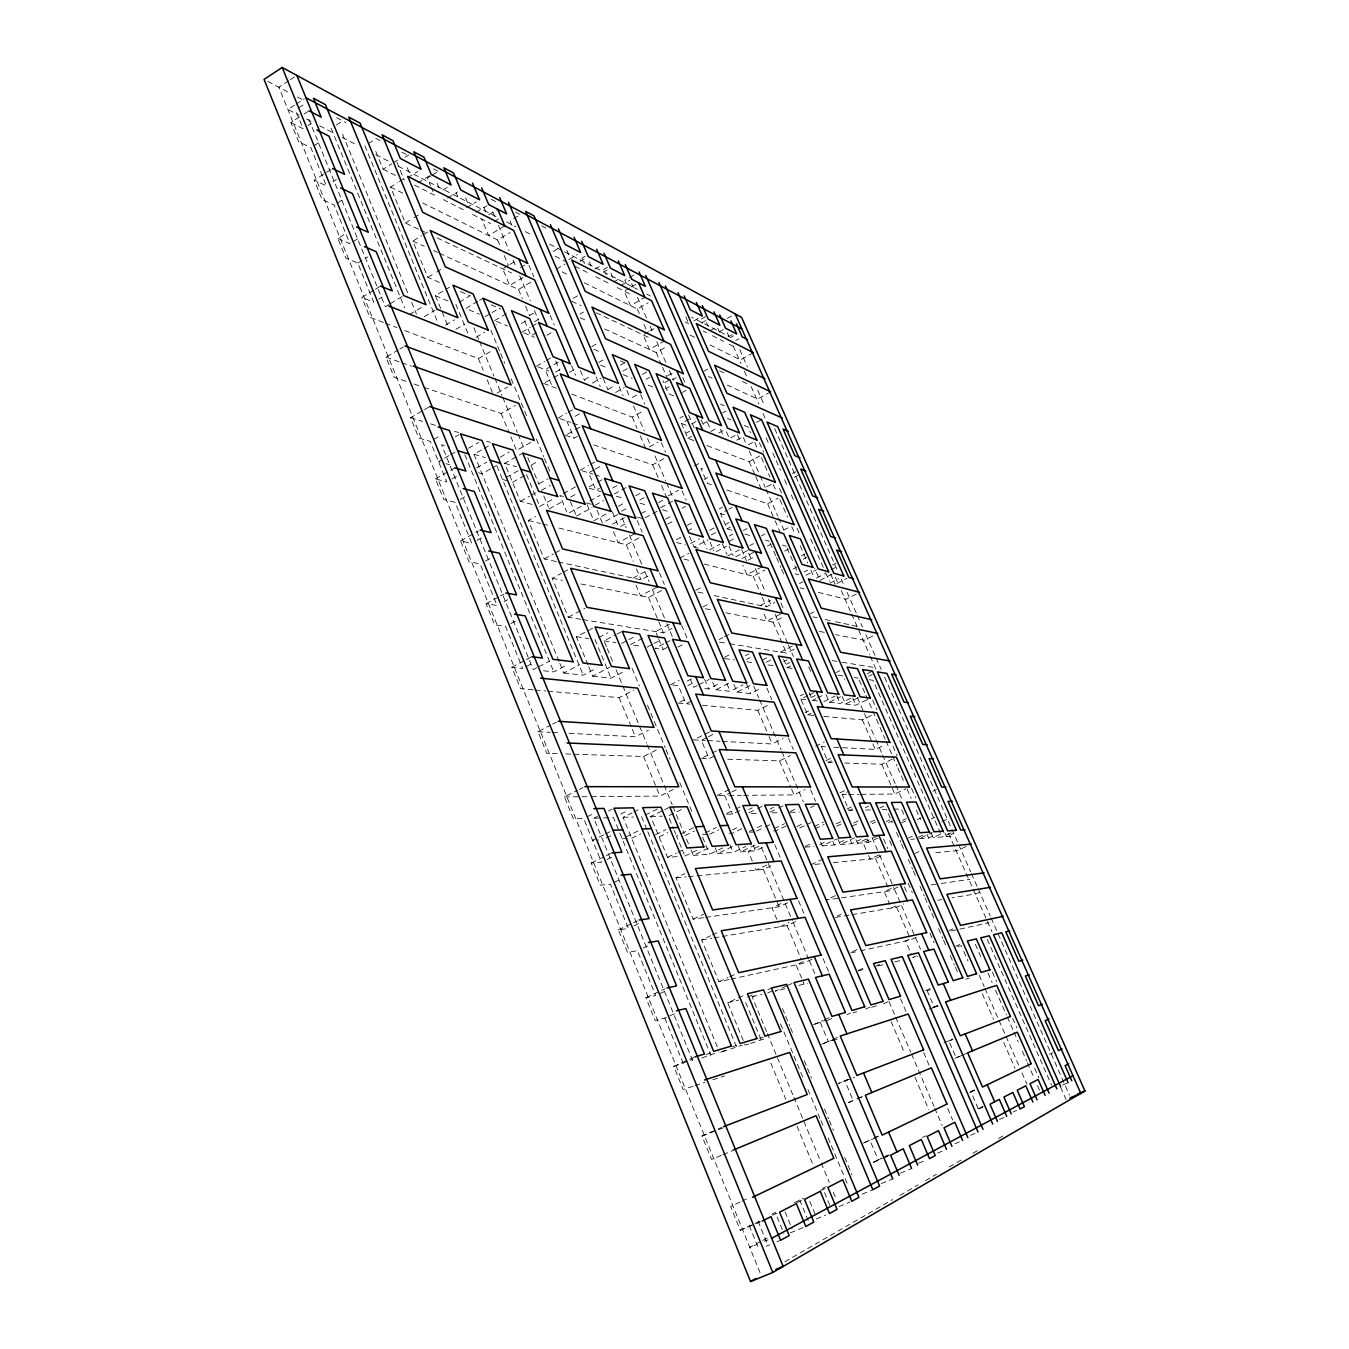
<?xml version="1.0" encoding="UTF-8"?>
<svg xmlns="http://www.w3.org/2000/svg" width="1349" height="1349" viewBox="0 0 1349 1349"><rect width="100%" height="100%" fill="white"/><g stroke="black" fill="none" stroke-linecap="round" stroke-linejoin="round"><path stroke-width="0.75" stroke-dasharray="5 3.75" d="M288.669 80.771L278.838 87.196L761.156 1275.429M290.305 79.709L296.847 75.409M294.453 105.222L287.893 109.488L299.107 115.255M296.106 104.143L304.318 98.814M298.753 107.768L305.279 103.536M330.927 169.586L314.25 180.159L326.391 185.858L310.877 147.732L298.635 141.679L290.878 122.557L302.429 115.087M304.081 114.007L309.039 110.82M308.078 125.609L311.366 123.484M336.424 124.951L343.455 120.432M314.165 145.625L320.742 141.409M368.361 143.601L375.241 139.234M333.001 181.677L336.323 179.586M375.781 151.408L383.133 169.215L391.716 163.819M393.419 162.74L398.579 159.519M405.375 157.057L408.747 154.95M337.503 202.957L344.147 198.792M418.46 229.178L405.375 223.007L390.519 187.073L397.399 182.773M399.119 181.71L406.015 177.41M407.583 177.764L417.752 171.424M417.836 182.975L429.606 175.657M430.651 176.028L427.346 178.085L430.533 185.69M432.321 174.999L438.931 170.885M373.757 290.22L361.836 297.471L373.673 302.125L357.772 263.072L345.85 258.047L337.891 238.453L346.322 233.225M353.236 241.572L359.913 237.441M442.792 190.057L447.767 186.988M405.375 223.007L412.288 218.74M414.025 217.678L419.219 214.474M447.548 198.101L457.429 191.996M357.772 263.072L367.855 256.883M466.535 207.763L476.298 201.794M439.369 282.413L427.852 277.422L412.828 241.083L421.529 235.755M423.266 234.692L428.476 231.505M476.163 212.265L486.938 205.689M488.844 214.727L497.764 209.297M375.46 289.192L380.57 286.089M494.257 221.472L499.568 218.234M378.732 299.056L382.121 297.016M513.531 218.757L520.461 214.575M504.762 225.839L488.675 235.586L481.711 219.078M427.852 277.422L434.85 273.189M436.604 272.127L443.602 267.911M388.63 304.689L385.274 306.712L307.589 116.149M390.316 303.66L402.053 296.578M422.608 202.94L497.629 240.004L510.057 232.5M447.396 324.704L435.407 295.684L449.436 287.27M409.506 314.604L422.726 306.678M508.05 265.534L502.654 268.771L509.686 285.448L525.925 275.803M509.855 264.471L515.251 261.234M424.244 316.695L435.086 310.219M459.301 302.21L469.688 296.021M520.461 267.608L525.823 264.421M553.225 251.504L558.301 248.469M477.816 301.299L465.793 308.466L479.384 314.165M479.536 300.287L482.976 298.247M406.1 381.312L394.212 377.282L386.067 357.215L398.107 350.049M399.827 349.02L403.267 346.98M445.541 325.176L454.428 319.898M568.941 259.514L577.305 254.539M439.42 253.258L518.522 289.495L531.068 282.059M556.479 269.092L564.978 264.05M455.895 329.308L464.731 324.08M585.213 256.091L581.925 258.03L584.353 263.645M485.202 316.61L490.277 313.609M491.98 312.614L498.759 308.601M579.952 261.453L586.613 257.524M506.431 313.642L494.645 320.59L496.263 324.451M476.062 337.351L484.78 332.225M594.943 269.142L599.867 266.242M607.455 267.237L603.846 269.362L606.224 274.859M529.263 315.784L536.531 311.518M603.914 271.942L607.185 270.019M521.389 323.473L526.363 320.539M573.258 298.365L578.384 295.364M534.373 321.72L539.769 318.549M522.08 332.124L530.326 327.301M531.978 326.323L536.919 323.44M404.751 330.572L478.389 358.598L492.351 350.42M613.812 281.907L621.063 277.675M633.726 275.027L624.823 280.221L627.167 285.617M536.379 332.647L530.933 335.834L523.817 318.988M620.844 285.499L629.865 280.238M579.969 314.081L583.392 312.091M546.851 335.277L552.281 332.124M629.578 287.995L624.199 291.131L630.489 305.65L644.873 297.32M631.383 286.949L638.549 282.767M533.125 689.811L520.529 688.664L511.861 667.283L522.653 668.48L505.555 626.408L494.628 624.806L486.062 603.711L497.056 605.516L480.16 563.966L469.047 561.757L460.599 540.915L471.762 543.327L455.068 502.3L443.787 499.501L435.44 478.929L446.789 481.913L430.297 441.393L418.848 438.02L410.602 417.684L422.777 410.602M424.513 409.59L429.724 406.555M536.447 366.27L544.743 361.481M546.396 360.52L551.37 357.637M584.235 282.801L637.318 309.022L648.043 302.834M497.073 393.115L507.612 387.028M558.385 362.122L545.198 369.727L552.382 386.758M784.899 1261.737L892.616 1199.598M899.918 1195.383L918.18 1184.844M925.481 1180.628L936.425 1174.304M949.207 1166.936L961.989 1159.567M972.949 1153.243L980.251 1149.028M998.513 1138.505L1005.814 1134.29M591.756 346.659L598.636 342.697M433.771 439.403L440.685 435.407M555.636 372.071L561.1 368.935M545.333 382.475L551.994 378.664M553.646 377.703L558.638 374.837M455.288 436.806L458.711 434.833M569.514 372.307L574.944 369.204M423.923 387.348L501.187 413.519L515.284 405.425M648.549 331.719L643.119 334.822L649.459 349.475L663.961 341.213M650.353 330.69L653.961 328.616M598.534 362.544L605.448 358.581M448.947 455.658L438.526 461.611L444.125 463.162M450.684 454.664L455.895 451.679M584.201 379.929L591.317 375.848M468.457 448.239L478.608 442.438M693.858 320.893L698.951 317.993M620.557 365.073L625.683 362.156M705.662 316.593L700.671 319.443L702.357 323.254M592.245 383.133L601.098 378.091M701.514 322.984L706.572 320.101M559.042 661.398L473.988 454.259L482.386 449.487M484.072 448.526L490.783 444.698M622.867 371.127L627.959 368.226M604.588 328.92L656.187 352.561L666.996 346.406M435.44 478.929L454.765 467.934M727.111 318.482L731.967 315.733M709.861 330.876L716.521 327.099M607.961 389.406L614.942 385.443M558.182 417.954L566.546 413.199M568.233 412.254L573.241 409.405M452.016 478.946L457.244 475.978M476.534 467.918L486.719 462.151M642.411 374.432L649.105 370.638M718.933 331.938L723.89 329.122M500.108 457.244L509.197 452.1M615.633 392.475L624.317 387.551M575.129 416.285L580.104 413.469M530.713 442.438L516.532 450.482L510.074 434.918M646.137 379.339L649.476 377.467M490.412 468.997L481.998 473.752L478.473 472.774M492.098 468.036L497.157 465.186M732.22 334.603L728.983 336.424L691.599 317.2M532.012 504.391L520.41 501.339L504.678 463.297L522.754 453.095M730.163 337.705L733.434 335.85M667.671 375.831L673.134 372.762M567.17 434.344L573.881 430.567M575.551 429.623L580.593 426.773M632.361 397.483L637.504 394.599M735.677 340.538L738.932 338.7M664.939 382.475L669.863 379.693M460.329 499.349L465.574 496.398M672.493 379.76L676.119 377.72M565.484 435.289L574.067 438.206L577.406 436.317M506.195 477.445L518.977 470.245M665.58 388.816L669.239 386.758M531.354 465.068L538.487 461.054M704.229 371.042L707.685 369.103M512.536 482.284L527.037 474.157M571.858 394.161L632.259 417.145L644.299 410.4M682.493 392.424L686.135 390.401M753.366 352.662L740.365 359.947L708.68 344.282M539.128 483.735L548.048 478.743M520.41 501.339L529.499 496.28M531.321 495.268L536.767 492.233M541.455 490.362L550.308 485.421M580.154 470.177L588.602 465.472M590.289 464.528L595.347 461.712M679.761 418.055L683.032 416.234M460.599 540.915L478.355 531.051M593.678 470.008L588.653 472.808L595.971 490.193L599.344 488.338M595.347 469.081L602.059 465.354M693.69 440.516L687.939 438.341L681.481 423.417L692.492 417.313M477.04 540.393L482.335 537.475M539.752 506.448L554.085 498.506M563.393 493.582L575.618 486.804M649.307 446.974L657.958 442.185M691.683 423.974L697.146 420.939M556.328 561.555L544.22 558.941L528.319 520.461L535.604 516.431M549.178 508.927L563.393 501.052M570.61 497.056L577.557 493.228M589.226 486.77L596.005 483.026M597.691 482.082L602.784 479.283M686.27 433.096L689.558 431.275M703.554 423.535L707.18 421.529M722.592 412.996L726.066 411.074M770.717 391.817L757.632 399.034L727.313 385.139M687.939 438.341L691.615 436.3M710.721 431.545L717.887 427.599M593.712 444.85L652.68 464.832L664.804 458.137M612.631 488.034L617.64 485.286M589.817 501.035L600.086 495.387M569.278 512.805L581.537 506.044M485.455 561.049L490.766 558.132M718.68 433.029L725.813 429.117M614.284 494.038L619.815 491.002M621.67 489.991L627.201 486.938M594.943 505.302L603.425 500.631M576.461 516.127L592.127 507.528M756.452 422.422L761.527 419.64M730.753 437.852L736.031 434.968M736.672 440.212L743.67 436.385M635.666 495.757L641.129 492.773M618.297 506.297L624.992 502.621M593.88 520.714L607.606 513.21M694.381 466.012L701.008 462.387M639.78 500.057L645.21 497.107M621.552 511.22L628.954 507.173M617.707 514.593L602.362 522.957L596.427 508.826M748.257 444.85L753.45 442.017M544.22 558.941L553.394 553.933M555.232 552.938L560.746 549.937M612.412 524.238L627.639 515.942M668.143 495.926L678.598 490.227M658.497 502.637L663.843 499.72M641.045 513.682L648.329 509.72M704.262 479.367L707.584 477.563M620.607 526.414L627.319 522.771M660.555 507.73L672.966 501.002M486.062 603.711L498.624 596.899M500.428 595.921L504.02 593.965M645.109 517.831L657.789 510.951M707.078 445.625L749.184 461.645L759.588 455.996M504.172 601.654L507.73 599.732M580.761 619.275L568.3 617.218L552.213 578.299L561.42 573.308M563.275 572.313L568.789 569.329M635.092 533.563L618.112 542.736L612.935 530.427M682.038 508.253L685.528 506.347M665.563 519.163L670.925 516.279M558.924 528.049L626.29 544.76L639.763 537.492M667.57 524.137L674.669 520.309M687.214 525.351L692.475 522.535M719.118 508.961L722.457 507.157M510.917 623.542L516.279 620.658M766.704 486.871L771.932 484.072M792.419 473.516L795.758 471.712M687.248 531.084L694.229 527.358M731.832 530.224L727.128 528.825L720.535 513.632L727.162 510.074M728.831 509.18L732.136 507.409M676.372 539.634L681.717 536.767M794.257 477.276L797.579 475.506M760.853 1241.417L749.757 1247.353L757.076 1244.334M762.691 1240.422L768.239 1237.438M709.625 530.342L714.785 527.577M725.745 524.272L729.101 522.485M690.671 543.445L699.457 538.757M726.858 489.957L767.648 503.767L778.12 498.169M711.176 534.997L716.302 532.265M633.018 578.08L644.974 571.706M727.128 528.825L730.45 527.054M689.558 536.447L694.162 547.171L708.124 539.735M568.3 617.218L584.994 608.332M679.862 558.048L688.799 553.292M558.351 561.993L641.079 579.817L649.56 575.298M729.371 536.008L732.743 534.221M743.316 530.545L747.009 528.589M709.574 549.869L719.911 544.372M729.05 541.404L735.761 537.846M716.252 551.64L726.521 546.193M657.621 586.764L640.505 595.836L636.003 585.179M511.861 667.283L524.559 660.572M526.38 659.61L531.81 656.727M761.342 535.924L764.967 534.002M580.964 583.999L648.515 597.438L662.123 590.238M727.634 556.007L739.471 549.751M588.029 664.939L576.394 636.795L593.138 627.943M749.842 545.586L753.551 543.63M783.55 530.191L790.565 526.481M526.262 666.575L533.462 662.781M735.711 556.8L747.481 550.594M742.017 558.486L755.373 551.437M767.362 546.092L771.021 544.17M536.818 667.755L533.243 669.644L441.545 444.698L449.487 447.042M538.605 666.828L549.313 661.179M598.652 637.605L607.826 632.765M748.223 560.122L754.867 556.631M695.831 590.289L703.014 586.511M606.443 646.643L604.048 640.859L614.959 635.126M616.78 634.165L622.243 631.298M543.529 670.773L553.815 671.903L567.878 664.534M784.696 551.083L788.288 549.212M762.05 566.799L746.975 574.691L742.827 565.113M559.835 663.337L563.815 673.016L579.497 664.787M621.67 643.439L627.049 640.623M628.836 639.679L636.003 635.935M704.262 564.101L753.164 576.225L764.816 570.138M642.697 638.195L630.236 644.704L641.382 646.323M669.34 624.351L655.547 631.568L657.823 636.947M702.947 606.949L710.147 603.188M801.323 555.872L804.847 554.034M803.211 559.262L806.719 557.441M582.852 619.613L663.472 632.866L672.038 628.398M563.815 673.016L583.24 675.141L596.966 667.991M793.077 569.059L796.669 567.187M646.964 647.149L652.225 644.417M653.978 643.49L659.239 640.758M588.805 666.811L592.683 676.186L609.714 667.317M663.809 643.827L655.108 648.346L663.118 649.51L670.031 645.935M665.563 642.917L670.773 640.202M804.055 572.01L807.596 570.172M805.926 575.281L816.482 569.818M592.683 676.186L611.046 678.21L623.963 671.515M832.637 564.894L836.043 563.14M799.434 583.577L803.026 581.723M677.856 647.115L683.016 644.451M760.33 605.516L770.431 600.288M830.832 569.851L835.925 567.221M816.516 578.097L825.2 573.595M714.127 595.55L766.434 606.831L774.798 602.497M832.063 574.118L819.973 580.374L814.611 568.199M557.289 753.669L546.767 753.332L537.981 731.681L550.814 725.054M552.652 724.109L556.328 722.221M719.084 639.544L722.71 637.672M724.514 636.728L729.944 633.929M830.175 583.055L838.707 578.654M836.869 583.51L847.054 578.249M780.531 614.048L767.025 620.995L763.298 612.395M547.795 691.143L619.124 697.669L633.929 690.047M725.846 612.817L773.095 622.193L783.162 617.033M670.419 684.752L679.188 680.267M724.464 657.317L729.91 654.518M810.412 613.677L814.02 611.839M856.278 594.083L846.11 599.276L818.084 592.329M687.029 681.178L693.993 677.62M745.339 655.681L748.914 653.843M687.838 685.596L694.752 682.071M746.638 659.425L750.196 657.604M697.18 685.579L693.757 687.316L690.503 679.626M698.9 684.702L709.186 679.458M740.078 1202.026L730.635 1206.562L740.247 1230.288L760.128 1221.149M771.813 1214.167L775.237 1212.414L783.803 1233.34M794.291 1202.667L803.414 1198.367M873.309 1162.315L881.369 1158.184M974.585 1089.908L970.842 1091.695L978.21 1108.726L982.966 1106.298M763.214 659.594L766.721 657.806M679.879 702.154L686.911 698.58M792.369 646.053L780.498 652.09L782.757 657.3M704.954 688.546L708.68 688.968L719.944 683.235M766.08 662.325L771.308 659.661M691.211 701.109L685.983 703.773L678.328 685.629L672.409 684.972M729.674 643.743L786.484 653.085L794.915 648.802M712.694 682.088L715.948 689.761L730.871 682.189M569.059 733.316L635.362 736.79L648.414 730.197M783.718 661.566L787.175 659.83M715.948 689.761L730.163 691.329L743.046 684.803M786.366 664.231L789.789 662.511M733.89 684.567L737.094 692.088L751.713 684.702M783.499 659.037L787.26 667.721L790.666 666.001M737.094 692.088L750.651 693.588L761.46 688.125M872.769 636.02L864.237 640.32L835.655 634.637M574.118 754.226L643.54 756.485L658.497 748.965M674.399 1013.757L664.855 1018.124L655.142 1020.502L645.901 997.704L655.681 995.562L637.453 950.725L627.521 952.394L618.398 929.899L628.398 928.449L610.389 884.202L600.254 885.18L591.25 862.972L601.452 862.213L583.679 818.523L573.342 818.826L564.438 796.905L577.423 790.379M579.277 789.452L582.987 787.58M709.523 731.883L693.605 739.859L705.527 740.483M702.407 705.274L757.818 710.333L768.66 704.903M836.161 672.527L839.803 670.706M706.623 737.633L701.362 740.264L709.102 758.61L714.38 755.996M708.377 736.756L715.408 733.232M800.058 695.882L803.515 694.162M813.751 715.442L807.68 714.886L800.851 699.119L807.697 695.696M809.4 694.853L816.246 691.43M811.811 697.214L815.218 695.528M809.181 692.762L812.503 700.401L815.875 698.715M817.561 697.871L824.323 694.516M867.205 673.741L872.499 671.111M703.166 757.48L710.265 753.956M712.036 753.062L717.348 750.415M868.587 676.254L872.112 674.5M587.371 816.685L594.757 813.009M823.817 701.649L835.065 696.05M805.218 712.626L808.675 710.923M692.695 1060.736L593.83 818.219L597.489 816.398M608.466 810.951L612.126 809.13M826.01 694.583L829.348 702.256L840.545 696.708M807.68 714.886L811.12 713.183M829.348 702.256L840.191 703.453L851.236 697.973M620.709 814.054L626.105 811.39M842.248 696.607L845.503 704.026L858.318 697.686M591.435 796.669L659.965 796.062L673.151 789.553M717.297 1046.824L623.069 817.342L632.007 812.924M633.777 812.047L640.927 808.506M722.204 741.36L772.235 743.99L783.145 738.594M845.503 704.026L855.89 705.173L866.749 699.827M603.661 834.846L592.548 840.326L598.585 840.005M605.516 833.935L611.063 831.186M657.469 808.978L641.652 816.786L647.048 829.854M606.291 837.982L611.805 835.284M677.164 856.615L667.553 857.323L650.673 816.516L662.882 810.496M664.619 809.636L669.863 807.073M823.868 716.37L862.331 719.877L873.208 714.532M727.718 759.217L779.469 760.903L790.413 755.541M681.447 809.501L668.227 815.976L673.522 828.708M625.784 837.004L638.431 830.799M815.572 746.267L824.256 742.017M717.044 795.573L731.327 788.575M631.669 838.285L640.64 833.901M832.4 762.623L828.303 762.489L821.406 746.57L824.846 744.884M718.95 795.556L724.649 795.505L729.961 792.908M731.731 792.032L737.043 789.435M591.25 862.972L604.369 856.548M606.241 855.637L611.856 852.888M655.412 834.744L666.001 829.584M607.033 859.482L612.598 856.767M659.088 836.869L667.839 832.603M825.993 760.617L831.22 758.071M693.588 827.679L676.524 835.975L684.112 854.221M828.303 762.489L831.76 760.819M726.706 813.413L733.873 809.923M735.66 809.063L741.023 806.449M685.005 835.537L694.415 830.967M726.807 814.223L732.456 814.054L741.343 809.737M748.695 809.552L752.219 807.832M833.834 747.228L875.282 749.403L884.388 744.985M705.223 832.889L716.319 827.493M748.914 812.756L755.929 809.366M757.666 808.523L762.927 805.977M709.557 834.255L718.73 829.82M743.569 795.337L794.038 794.898L805.033 789.57M614.132 882.398L621.585 878.772M667.553 857.323L676.321 853.074M678.075 852.231L685.107 848.825M770.009 809.012L773.466 807.343M732.44 829.955L739.674 826.448M770.026 812.149L776.889 808.844M778.609 808.017L783.752 805.522M684.854 856.042L696.961 850.207M741.798 828.724L732.811 833.058L727.094 833.345M844.744 763.028L881.774 764.242L892.734 758.947M691.025 849.988L693.285 855.418L710.249 847.223M790.312 811.474L797.782 807.882M749.437 831.439L763.585 824.61M756.654 831.068L763.686 827.679M765.439 826.836L770.717 824.306M693.285 855.418L709.675 854.204L722.676 847.948M839.938 792.858L845.199 790.329M810.547 807.562L814.223 805.791M715.223 847.813L717.651 853.613L734.227 845.638M852.821 810.445L849.111 810.547L842.147 794.477L849.094 791.138M774.208 828.691L784.595 823.699M703.487 917.657L693.099 919.158L676.034 877.845L684.837 873.629M786.214 825.875L775.894 830.832L770.734 831.085M717.651 853.613L733.182 852.467L745.879 846.363M738.358 846.245L740.736 851.894L755.153 844.997M796.871 826.532L804.409 822.924M758.914 846.211L748.172 851.354L753.703 864.473M799.637 827.999L810.85 822.637M740.736 851.894L755.491 850.814L764.36 846.565M846.953 809.046L852.214 806.533M814.223 826.482L823.446 822.081M849.111 810.547L852.585 808.894M814.931 828.809L824.104 824.441M865.333 807.764L868.773 806.129M861.117 794.325L894.825 794.021L905.837 788.777M741.967 1201.133L749.538 1197.507M864.894 1142.35L869.818 1140.006L878.182 1159.82L889.463 1155.098M873.562 1138.219L879.16 1135.538M836.178 823.868L841.607 821.288M618.398 929.899L631.652 923.576M633.558 922.682L637.352 920.878M836.7 826.161L842.08 823.598M879.97 807.933L883.78 806.129M634.03 925.785L639.662 923.104M853.63 823.059L858.942 820.529M805.235 846.379L812.739 842.821M766.839 864.996L756.081 870.105L754.496 866.345M852.231 826.128L859.262 822.789M688.344 876.665L763.332 869.397L772.235 865.181M819.754 844.575L827.156 841.068M932.867 791.239L936.375 789.57M870.29 822.283L875.501 819.804M820.63 842.08L822.249 845.874L836.953 838.909M872.247 823.649L875.686 822.03M822.249 845.874L834.373 844.98L845.25 839.837M886.242 821.524L889.649 819.922M837.898 838.977L840.292 844.541L854.693 837.729M888.654 822.586L892.465 820.782M840.292 844.541L851.86 843.681L860.746 839.483M693.099 919.158L703.74 914.133M902.565 820.327L906.326 818.556M810.833 864.81L825.892 857.711M855.957 839.634L857.509 843.26L868.098 838.269M901.891 822.738L905.634 820.968M877.103 836.245L863.09 842.838L867.761 853.664M643.102 948.06L648.768 945.396M857.509 843.26L868.571 842.434L877.288 838.336M917.185 819.652L920.878 817.916M931.198 818.995L934.823 817.292M941.956 821.49L947.268 819.012M908.585 837.999L912.329 836.245M878.89 854.962L870.105 859.077L868.554 855.468M918.247 837.307L923.795 834.711M833.328 862.635L875.552 858.537L882.533 855.283M729.101 979.509L718.966 981.735L701.682 939.933L710.586 935.768M712.373 934.941L717.702 932.446M921.148 837.83L932.176 832.67M781.004 903.594L771.965 907.81L778.356 922.969M705.561 917.354L779.115 906.781L789.873 901.756M919.31 838.69L928.618 837.999L935.886 834.609M930.776 832.164L933.188 837.662L944.03 832.603M951.062 832.839L942.142 836.987L933.188 837.662M944.941 833.075L946.526 836.667L953.625 833.362M915.28 853.31L919.04 851.573M835.351 895.669L825.892 900.053L889.581 890.896L898.367 886.849M779.958 926.763L789.013 922.564M722.288 936.459L787.057 925.583L797.832 920.574M966.002 846.565L957.166 850.646L932.277 853.057M645.901 997.704L659.948 991.195M661.718 990.385L665.226 988.766M659.492 993.808L667.081 990.301M891.301 888.401L884.219 891.672L889.733 904.403M837.257 916.022L841.051 914.268M718.966 981.735L727.92 977.62M729.725 976.794L735.104 974.332M891.318 908.046L896.63 905.617M852.062 914.656L896.63 907.152L903.678 903.931M803.313 961.567L796.028 964.889L804.105 984.062M812.047 959.24L803.009 963.371L731.141 979.07M748.746 1044.008L745.154 1045.07L727.667 1002.762L736.655 998.665M738.443 997.855L745.643 994.584M747.633 997.13L752.944 994.719M979.779 892.161L976.221 893.78L951.956 897.861M766.552 1031.597L752.084 996.793L755.592 995.191M767.885 989.61L771.392 988.024M852.484 951.652L858.217 949.055M767.615 992.982L771.426 991.262M786.501 986.001L775.186 991.144L786.214 988.446M788.372 985.158L792.15 983.438M909.125 939.342L905.567 940.961L911.131 953.827M916.106 937.42L910.794 939.815L860.864 950.725M858.217 970.437L865.889 966.98M949.089 930.574L952.9 928.854M876.057 966.086L879.801 964.4M916.291 955.885L912.733 957.486L917.91 956.222M693.015 1086.282L683.134 1089.503L673.775 1066.401L687.99 1060.027M689.761 1059.218L695.089 1056.823M673.775 1066.401L692.948 1059.235M706.033 1054.766L711.749 1052.203M701.784 1058.021L718.376 1051.967M955.918 946.155L959.729 944.452M725.273 1050.18L719.708 1052.675L742.304 1045.121M732.692 1046.858L736.402 1045.205M759.639 1038.595L763.264 1036.976M750.533 1043.468L764.883 1038.663M813.43 1024.684L822.705 1020.552M824.559 1019.726L830.107 1017.247M815.167 1024.161L825.875 1020.164M827.156 1020.586L832.637 1018.141M846.885 1014.684L850.443 1013.099M865.636 1009.086L870.864 1006.759M883.477 1003.757L889.176 1001.228M925.566 990.672L930.995 988.261M937.943 1005.831L934.351 1007.416L927.117 990.722L930.709 989.137M823.514 1043.418L830.95 1040.13M832.822 1039.32L838.387 1036.841M821.659 1044.244L837.746 1037.921M932.85 1007.501L938.297 1005.106M721.125 1155.418L711.513 1159.415L702.003 1136.01L716.386 1129.754M718.191 1128.978L721.782 1127.41M847.56 1079.52L838.201 1083.567L854.558 1077.278M848.656 1079.369L844.946 1080.971L853.209 1100.582L848.201 1102.656M943.845 1042.895L952.967 1038.949M961.904 1055.441L956.171 1057.818L948.87 1040.973L952.495 1039.404M848.403 1102.555L855.907 1099.317M857.795 1098.508L863.427 1096.079M954.856 1058.324L967.064 1053.131M1049.32 1054.277L1052.962 1052.726M970.842 1091.695L974.484 1090.161M969.627 1092.471L975.158 1090.144M873.579 1138.421L879.194 1136.043M863.259 1143.143L872.719 1139.146M978.21 1108.726L983.708 1106.416M978.902 1108.861L982.595 1107.31M922.429 1137.376L925.987 1135.875M884.556 1156.565L888.3 1154.997M873.579 1162.349L881.15 1159.179M883.055 1158.369L888.738 1155.992M1062.54 1085.068L1068.121 1082.741M826.364 1186.631L822.705 1188.149L830.883 1207.844M820.496 1190.493L826.06 1188.165M1012.947 1112.031L1016.522 1110.547M796.871 1202.6L802.588 1200.222M999.424 1119.434L1006.725 1116.382M772.437 1215.179L777.817 1212.936M740.247 1230.288L760.33 1221.907M970.437 1135.268L978.059 1132.098M954.89 1143.767L960.724 1141.338M723.047 1154.626L732.676 1150.63M857.02 1098.997L862.719 1096.636M937.555 1153.108L944.705 1150.124M918.534 1163.26L925.852 1160.207M900.373 1173.158L911.62 1168.504M881.234 1183.613L892.751 1178.841M862.112 1194.185L872.837 1189.751M838.943 1206.596L849.937 1202.043M816.314 1218.956L825.706 1215.061M764.377 1241.316L768.019 1239.798M790.362 1232.851L805.791 1226.477M766.114 1246.257L769.756 1244.756M777.007 1241.755L780.633 1240.254M702.003 1136.01L723.368 1127.798M948.87 1040.973L952.731 1039.489M694.988 1085.625L704.852 1082.404M712.744 1079.824L724.582 1075.962M832.434 1040.72L838.302 1038.797M929.225 1009.086L938.28 1006.135M853.226 1012.795L856.784 1011.733M871.673 1007.281L879.548 1004.938M927.117 990.722L930.506 989.711M965.783 979.172L969.375 978.092M727.667 1002.762L738.611 1000.081M752.084 996.793L761.797 994.415M798.827 985.36L807.562 983.219M858.301 970.808L866.311 968.852M877.997 965.985L883.713 964.586M894.842 961.871L900.306 960.539M957.588 946.526L961.247 945.632L962.933 949.477M850.696 952.95L858.824 951.18M951.247 930.979L989.019 922.733M701.682 939.933L711.985 938.196M714.043 937.859L720.231 936.813M835.52 917.421L849.988 914.993M937.791 900.238L941.838 899.547M931.097 884.927L939.258 883.764M941.298 883.46L969.864 879.363M676.034 877.845L686.287 876.85M814.931 864.405L821.052 863.815M805.168 847.138L814.24 846.464M910.659 839.331L914.555 839.044M946.526 836.667L950.86 836.346M622.176 838.791L627.875 838.488M707.551 834.373L701.514 834.677L709.675 854.204M749.471 832.198L754.9 831.911M593.83 818.219L601.705 817.983M603.661 817.916L613.508 817.629L619.022 831.085M623.069 817.342L633.389 817.022M650.673 816.516L662.376 816.162M751.224 813.498L757.329 813.312M772.184 812.857L779.924 812.638M790.295 812.317L799.502 812.047M865.552 810.058L870.914 809.906M882.347 809.552L886.478 809.434L892.33 822.839M893.476 809.215L901.385 808.978L903.847 814.611M564.438 796.905L589.361 796.686M728.848 795.472L741.461 795.354M842.147 794.477L846.363 794.443M848.47 794.426L859.009 794.342M565.703 753.939L572.01 754.142M701.396 758.357L709.102 758.61M537.981 731.681L550.409 732.338M552.483 732.44L560.779 732.878M707.618 740.601L720.13 741.259M821.406 746.57L825.554 746.79M535.216 689.997L545.704 690.958M678.125 703.048L690.081 704.144M800.851 699.119L806.719 699.76M812.503 700.401L818.152 701.025M576.394 636.795L588.788 638.617M604.048 640.859L615.785 642.579M724.598 658.531L734.412 659.965M746.823 661.786L754.31 662.882M767.952 664.888L773.314 665.681M787.26 667.721L793.212 668.598M837.796 675.141L843.074 675.9L844.676 679.559M854.305 677.552L858.352 678.142M869.161 679.727L873.039 680.301L940.557 833.378M719.523 642.073L727.651 643.406M832.114 660.588L840.157 661.904M842.181 662.241L876.412 667.856M552.213 578.299L562.482 580.34M705.257 608.719L711.446 609.95M819.332 631.383L825.453 632.614M698.04 592.093L704.077 593.391M812.975 616.864L817.072 617.741M825.301 619.511L833.513 621.282M835.571 621.737L841.742 623.053M843.799 623.508L849.971 624.823M852.012 625.278L858.183 626.611M528.319 520.461L540.561 523.496M542.602 524.002L548.723 525.52M683.926 559.059L692.071 561.083M800.058 587.86L804.071 588.855M676.405 542.483L685.359 544.861M694.162 547.171L698.074 548.2M795.067 573.797L798.76 574.775M445.979 463.685L449.706 464.731M502.536 479.485L508.539 481.171M563.494 496.516L559.902 495.505L566.749 511.946M586.393 502.907L593.223 504.83M637.504 517.19L643.304 518.809M473.988 454.259L485.252 457.581M504.678 463.297L516.414 466.754M589.226 488.203L600.963 491.66M616.426 496.213L624.402 498.574M639.966 503.16L647.571 505.386M662.41 509.77L669.66 511.895M744.833 534.035L750.027 535.57M765.49 540.123L769.368 541.269M782.521 545.148L786.265 546.244M410.602 417.684L422.591 421.394M430.584 423.873L436.587 425.728M454.579 431.292L458.576 432.54M486.551 441.19L490.547 442.438M581.857 470.7L592.633 474.039M594.622 474.646L602.598 477.124M720.535 513.632L724.514 514.863M414.025 383.993L421.95 386.674M711.328 484.696L707.432 483.38L700.924 468.322L704.819 469.688M386.067 357.215L399.742 362.038M401.698 362.729L411.479 366.169M559.919 418.561L570.762 422.389M572.735 423.08L580.643 425.879M383.436 322.462L369.879 317.302L361.836 297.471M385.376 323.204L397.011 327.622M543.664 383.436L556.277 388.225M538.2 366.962L548.655 371.076M681.481 423.417L686.388 425.357M435.407 295.684L448.408 301.164M496.499 321.366L507.561 326.02M523.85 332.866L534.406 337.301M600.609 365.124L608.23 368.328M623.12 374.584L632.209 378.411M648.11 385.089L653.338 387.281M673.589 395.797L668.615 393.706L663.017 380.772M727.516 418.46L730.888 419.876M744.21 425.475L747.987 427.06L750.516 432.81M337.891 238.453L349.88 243.646L334.181 205.048L322.091 199.517L314.25 180.159M460.481 291.553L470.076 295.701M491.188 304.857L500.783 309.005M593.83 349.307L601.435 352.595M620.422 360.824L626.121 363.286M720.467 404.16L724.228 405.779M412.828 241.083L424.227 246.294M433.72 250.644L437.531 252.381M580.289 317.791L587.759 321.214M708.343 376.455L712.137 378.192M420.332 230.055L427.818 233.562M437.177 237.964L511.524 272.936M571.723 301.249L581.115 305.667M596.14 312.732L649.881 338.009M719.472 370.739L725.189 373.42M742.338 381.48L749.96 385.072M390.519 187.073L403.722 193.598M562.027 271.823L567.592 274.572M690.03 335.075L695.629 337.84M290.878 122.557L303.154 128.762L295.482 109.893M383.133 169.215L395.426 175.421M414.48 185.066L434.496 195.183L431.326 187.578M463.297 209.753L444.259 200.124L442.674 196.347M472.572 214.44L490.716 223.614M555.097 256.175L565.602 261.487M574.978 266.242L588.383 273.004M595.752 276.747L610.17 284.032M617.235 287.607L631.062 294.605M685.292 322.023L688.783 323.794M703.183 331.061L706.539 332.765M712.306 335.682L723.604 341.398M729.168 344.214L734.632 346.98M306.577 119.1L312.175 121.983M319.662 125.828L334.619 133.534M342.09 137.379L357.047 145.068M375.73 154.68L390.687 162.369M398.157 166.214L499.096 218.15M506.566 221.995L515.908 226.801M525.25 231.606L532.737 235.451M549.549 244.118L562.634 250.847M564.506 251.808L637.403 289.31M646.744 294.116L650.488 296.038M267.743 81.345L288.163 92.12M297.471 97.027L303.053 99.978M336.592 117.683L345.917 122.607M375.73 138.34L383.183 142.269M401.8 152.1L409.253 156.029M433.484 168.81L440.938 172.756M491.238 199.298L498.692 203.227M515.453 212.08L521.051 215.031M541.539 225.856L547.138 228.807M739.792 349.678L747.447 367.012M757.683 390.131L764.495 405.543M774.714 428.662L837.746 571.2M841.152 578.906L843.715 584.69M847.121 592.396L856.497 613.576M857.34 615.498L862.449 627.066M865.856 634.772L875.231 655.951M876.091 657.89L881.201 669.441M884.607 677.147L951.045 827.392M951.905 829.315L957.857 842.805M958.717 844.727L970.639 871.707M971.499 873.629L977.452 887.102M978.312 889.042L990.233 916.005M991.093 917.927L1069.453 1095.152M727.296 332.63L729.084 336.643M733.232 346.069L740.989 363.623M744.294 371.11L746.941 377.096M751.106 386.505L758.863 404.076M763.011 413.485L765.676 419.488M835.335 577.203L837.999 583.24M841.287 590.693L850.764 612.126M851.624 614.065L869.481 654.518M870.341 656.44L876.294 669.93M948.499 833.378L992.021 931.923M1060.601 1087.159L1066.064 1099.519M830.647 574.134L835.166 584.37M717.837 328.313L719.489 332.056M766.114 437.784L768.626 443.517M772.842 453.045L775.355 458.761M776.198 460.667L780.397 470.194M784.612 479.721L787.125 485.455M791.323 494.982L793.853 500.698M810.665 538.824L823.261 567.406M825.622 572.752L829.416 581.335M987.232 939.275L1051.562 1085.136M706.471 322.445L708.141 326.222M759.403 442.725L763.585 452.235M779.503 488.405L782.015 494.122M797.09 528.386L800.446 535.991M872.618 700.013L876.85 709.625M892.92 746.149L897.152 755.744M911.519 788.423L915.752 798.035M992.341 972.073L996.574 981.684M1012.627 1018.191L1016.859 1027.803M1034.616 1068.138L1038.848 1077.75M754.715 442.388L757.244 448.138M761.46 457.716L769.874 476.872M773.247 484.544L775.776 490.277M779.992 499.855L787.563 517.105M791.779 526.683L795.151 534.339M800.193 545.839L807.781 563.073M810.918 570.239L814.003 577.254M859.195 680.065L865.08 693.42M865.906 695.325L885.214 739.252M886.057 741.157L891.925 754.513M892.768 756.435L896.967 765.979M897.81 767.885L903.678 781.256M907.034 788.895L911.233 798.439M916.275 809.889L920.473 819.433M926.999 834.306L928.618 837.999M975.344 944.3L981.229 957.672M987.957 972.949L992.156 982.51M995.511 990.149L1006.438 1014.988M1007.265 1016.91L1013.15 1030.282M1013.993 1032.187L1018.191 1041.748M1022.39 1051.293L1026.589 1060.854M1027.432 1062.759L1034.143 1078.053M1037.516 1085.692L1040.028 1091.425M743.383 437.616L745.896 443.366M749.251 451.021L759.335 473.971M760.162 475.893L765.203 487.377M766.047 489.282L777.8 516.077M778.626 517.999L783.668 529.482M857.458 697.669L875.046 737.785M875.889 739.69L881.74 753.062M882.583 754.985L895.163 783.634M895.989 785.54L901.857 798.912M979.172 975.158L984.214 986.642M985.04 988.564L1005.19 1034.498M1006.034 1036.42L1018.63 1065.12M1021.986 1072.792L1027.027 1084.276M685.815 316.998L688.041 322.091M737.38 434.715L740.635 442.118M749.184 461.645L754.917 474.73M755.744 476.602L761.477 489.687M767.648 503.767L774.259 518.842M775.085 520.731L780.042 532.046M787.04 548.031L792.504 560.493M794.848 565.838L797.967 572.988M852.686 697.855L855.89 705.173M862.331 719.877L872.044 742.017M872.854 743.872L875.282 749.403M881.774 764.242L894.825 794.021M963.793 951.416L968.009 961.061M982.376 993.825L993.606 1019.456M1003.69 1042.457L1015.021 1068.341M726.487 431.832L728.949 437.464M720.433 429.235L722.963 434.985M770.161 543.091L775.709 555.805M776.552 557.71L780.734 567.305M781.577 569.227L784.089 574.978M836.835 695.78L840.191 703.453M896.529 832.451L900.727 842.063M901.554 843.985L904.083 849.752M908.282 859.38L912.48 868.992M913.324 870.914L915.836 876.681M920.035 886.31L924.234 895.921M925.077 897.844L930.962 911.3M931.805 913.222L934.317 919.006M938.516 928.618L942.715 938.23M943.558 940.152L946.071 945.919M950.269 955.547L954.468 965.159M955.311 967.081L957.841 972.848M707.483 422.541L710.822 430.213M889.666 840.697L892.178 846.481M908.147 883.106L912.346 892.751M929.984 933.221L934.183 942.867M682.779 377.518L685.292 383.318M701.261 420.011L703.773 425.795M780.919 603.087L783.449 608.888M808.675 666.861L811.204 672.662M883.578 838.977L887.743 848.572M904.437 886.934L907.776 894.623M631.636 283.728L633.305 287.59M637.504 297.252L646.711 318.482M650.066 326.205L652.579 332.006M656.778 341.651L666.001 362.898M669.34 370.621L673.539 380.266M688.631 415.02L694.482 428.544M748.628 553.275L751.949 560.914M755.271 568.553L765.22 591.486M768.542 599.125L771.864 606.78M775.169 614.419L787.614 643.085M788.44 644.991L793.414 656.457M872.078 837.645L878.755 853.04M879.599 854.962L893.78 887.676M894.623 889.598L914.673 935.768M915.499 937.69L920.507 949.224M637.318 309.022L639.831 314.823M644.013 324.485L646.525 330.286M656.187 352.561L661.735 365.36M662.528 367.181L668.075 379.98M741.63 549.616L746.553 560.999M753.164 576.225L761.46 595.347M762.286 597.27L766.434 606.831M773.095 622.193L786.484 653.085M867.019 838.876L868.571 842.434M875.552 858.537L887.929 887.086M896.63 907.152L909.951 937.892M610.928 273.038L613.306 278.501M729.033 546.143L733.198 555.771M722.423 543.951L726.892 554.287M850.292 840.022L851.86 843.681M589.344 261.858L590.946 265.584M710.012 542.062L713.79 550.797M640.657 394.566L644.788 404.177M661.33 442.641L665.462 452.252M682.004 490.716L686.135 500.327M703.301 540.224L707.095 549.026M766.907 688.108L771.864 699.625M788.356 737.987L793.313 749.504M810.648 789.806L815.589 801.306M832.771 841.236L834.373 844.98M900.525 998.766L906.309 1012.222M923.694 1052.642L929.478 1066.115M947.689 1108.44L952.647 1119.99M566.782 250.206L570.054 257.794M626.914 390.401L630.219 398.107M633.524 405.813L644.282 430.871M647.587 438.577L650.893 446.283M655.024 455.928L665.765 480.986M666.591 482.908L673.202 498.321M753.821 686.287L758.762 697.838M759.588 699.76L781.071 749.842M781.897 751.764L803.38 801.846M889.109 1001.751L894.91 1015.291M895.753 1017.23L910.676 1052.051M911.502 1053.974L933.913 1106.214M934.739 1108.153L942.209 1125.555M619.157 386.573L623.12 395.813M632.259 417.145L637.048 428.341M640.252 435.811L645.851 448.88M652.68 464.832L658.329 478.018M661.55 485.556L666.406 496.87M746.672 684.331L750.651 693.588M757.818 710.333L768.222 734.649M769.031 736.52L772.235 743.99M779.469 760.903L790.801 787.344M791.61 789.232L794.038 794.898M891.099 1021.547L904.791 1053.552M914.926 1077.193L928.77 1109.519M603.222 378.529L608.028 389.794M596.123 376.911L600.238 386.573M726.858 683.589L730.163 691.329M580.34 370.655L584.454 380.351M510.057 220.865L512.519 226.649M528.892 265.247L533.816 276.832M550.19 315.43L554.287 325.075M571.487 365.613L575.568 375.258M637.2 520.529L642.141 532.147M659.391 572.802L664.315 584.421M681.565 625.076L687.316 638.633M704.566 679.289L708.68 688.968M774.748 844.71L780.498 858.234M798.524 900.727L805.083 916.173M823.109 958.667L828.842 972.191M492.705 211.877L495.167 217.695M498.439 225.435L509.079 250.61M513.176 260.29L516.448 268.029M519.719 275.769L530.359 300.945M534.457 310.624L538.555 320.303M555.754 360.959L559.835 370.655M622.159 517.999L626.223 527.611M629.477 535.317L641.686 564.169M644.94 571.875L649.004 581.486M652.258 589.193L666.086 621.906M666.912 623.828L672.595 637.284M761.409 847.307L792.335 920.44M793.145 922.362L808.607 958.92M809.434 960.859L815.133 974.315M483.819 207.291L486.871 214.542M497.629 240.004L500.074 245.822M504.172 255.501L508.253 265.197M518.522 289.495L522.417 298.736M525.537 306.139L529.449 315.379M612.395 511.878L618.112 525.402M626.29 544.76L633.288 561.369M636.408 568.755L641.079 579.817M648.515 597.438L663.472 632.866M753.147 845.25L755.491 850.814M763.332 869.397L779.115 906.781M787.057 925.583L801.407 959.594M566.816 420.989L574.067 438.206M658.582 638.752L663.118 649.51M724.649 795.505L732.456 814.054M820.344 1022.609L828.522 1042.001M465.607 197.865L467.934 203.395M456.282 193.042L457.834 196.752M587.152 504.695L593.122 518.943M729.978 844.862L733.182 852.467M437.16 183.16L439.521 188.809M570.391 501.643L575.703 514.306M782.454 1008.529L784.882 1014.33M785.691 1016.269L789.738 1025.931M790.548 1027.871L792.976 1033.671M804.291 1060.736L806.719 1066.536M807.528 1068.459L811.575 1078.138M824.509 1109.063L828.556 1118.726M829.365 1120.665L833.412 1130.327M844.744 1157.391L852.012 1174.794M490.884 330.235L499.804 351.617M500.631 353.556L504.678 363.286M511.187 378.85L526.599 415.796M536.346 439.116L543.664 456.62M544.473 458.559L550.156 472.184M632.158 668.548L639.409 685.933M647.469 705.257L665.226 747.751M666.035 749.69L670.065 759.335M679.744 782.521L691.835 811.491M780.531 1023.908L803.144 1078.036M807.984 1089.638L820.091 1118.641M820.9 1120.564L823.312 1126.364M828.151 1137.966L830.579 1143.767M831.389 1145.706L844.305 1176.632M845.115 1178.554L847.526 1184.355M407.246 167.698L409.658 173.481M473.853 327.807L478.676 339.425M479.485 341.364L493.97 376.186M494.779 378.125L502.013 395.544M502.823 397.483L517.308 432.304M518.117 434.243L524.542 449.723M527.763 457.463L539.044 484.561M543.765 495.926L548.402 507.072M607.252 648.565L612.868 662.055M616.071 669.762L646.525 743.012M647.335 744.935L663.371 783.482M664.163 785.422L672.19 804.695M672.982 806.618L684.213 833.598M686.523 839.145L690.283 848.184M767.362 1033.536L793.094 1095.422M793.903 1097.344L820.445 1161.169M821.254 1163.091L829.298 1182.432M833.311 1192.111L836.532 1199.834M396.943 162.352L404.211 179.872M455.844 304.284L468.474 334.721M478.389 358.598L483.178 370.132M487.174 379.743L493.565 395.139M501.187 413.519L509.264 432.962M526.565 474.663L538.976 504.56M594.993 639.527L611.046 678.21M619.124 697.669L631.501 727.482M632.276 729.337L635.362 736.79M643.54 756.485L659.965 796.062M674.264 830.512L675.782 834.154M745.66 1002.509L761.325 1040.248M770.785 1063.029L785.843 1099.317M796.989 1126.196L813.025 1164.845M809.771 1201.403L815.808 1216.005M364.905 145.793L437.801 322.512M497.005 466.079L583.24 675.141M647.807 831.726L736.824 1047.566M799.67 1199.919L808.793 1222.059M342.595 134.259L407.718 292.851M411.681 302.513L416.453 314.132M785.084 1211.925L792.048 1228.872M331.146 128.324L404.7 307.876M464.849 454.714L553.815 671.903M619.815 833.008L710.872 1055.306M758.104 1221.165L767.615 1244.486M664.855 1018.124L683.336 1063.535M749.268 1225.668L758.863 1249.241"/><path stroke-width="1.5" d="M282.211 67.45L264.05 79.389L750.55 1281.55L772.792 1272.478L1084.95 1090.987L741.562 317.352L282.211 67.45L772.792 1272.478M750.55 1281.55L755.845 1278.481M771.679 1238.298L1072.961 1075.693M762.151 1221.149L770.97 1216.629L780.633 1240.254L789.199 1235.566L779.604 1212.195L796.365 1203.595L805.791 1226.477L813.835 1222.076L804.493 1199.413L820.259 1191.319L829.466 1213.51L837.038 1209.362L827.915 1187.39L842.788 1179.768L851.759 1201.284L858.925 1197.372L771.392 988.024L786.619 984.365L872.837 1189.751L879.599 1186.041L794.038 982.595L808.456 979.121L892.751 1178.841M1068.728 1063.788L1065.086 1065.659L1071.781 1080.734M752.438 1197.356L833.834 1158.319L816.061 1115.707L733.148 1150.107M1062.118 1048.848L1058.425 1050.618L1045.155 1020.653L1048.915 1019.102M1077.632 1094.022L1084.95 1090.987M1069.757 1097.985L1080.819 1093.381L735.205 313.895M775.827 1269.443L783.179 1266.441L296.847 75.409M723.57 1126.634L807.225 1094.528L789.654 1052.422L704.549 1079.993M1042.355 1004.28L1038.545 1005.747L1025.392 976.052L1029.27 974.787M695.089 1056.823L704.465 1054.058L685.832 1008.529L676.304 1010.806M1022.761 960.1L1018.849 961.264L1005.798 931.822L1009.777 930.861M666.979 987.957L676.591 985.9L658.194 940.961L648.447 942.529M1003.319 916.291L960.505 925.414L946.863 894.336L990.47 887.305M639.241 919.967L649.071 918.635L630.91 874.27L620.945 875.147M984.062 872.854L940.068 878.874L926.544 848.066L971.314 844.103M611.856 852.888L621.906 852.231L603.981 808.422L593.813 808.624M964.957 829.787L960.707 830.057L947.993 801.357L952.31 801.272M612.918 830.276L622.816 829.854M642.057 829.028L651.382 828.64M669.526 827.864L678.345 827.477M695.477 826.752L703.807 826.397M720.029 825.706L727.92 825.369M584.842 786.652L678.783 786.754L662.224 747.076L567.018 742.979M946.02 787.074L941.669 787.057L929.056 758.593L933.474 758.796M558.149 721.277L653.995 727.364L637.639 688.142L540.561 678.142M927.235 744.715L922.767 744.429L910.271 716.201L914.791 716.656M531.81 656.727L542.45 658.025L525.199 615.869L514.441 614.149M908.602 702.694L904.032 702.138L891.638 674.146L896.259 674.888M505.808 593.004L516.633 594.909L499.602 553.275L488.658 550.965M890.121 661.027L840.596 652.275L827.662 622.8L877.879 633.457M480.126 530.073L491.137 532.585L474.325 491.474L463.196 488.557M871.791 619.714L821.237 608.146L808.405 578.94L859.667 592.346M454.765 467.934L465.961 471.037L449.352 430.432L438.037 426.925M853.613 578.721L848.757 577.372L836.667 550.072L841.591 551.589M457.631 450.684L468.676 453.922M490.109 460.228L500.53 463.28M520.798 469.233L530.646 472.116M549.836 477.748L559.177 480.497M603.509 493.498L611.923 495.977M429.724 406.555L534.271 440.432L518.809 403.402L413.199 366.068M835.587 538.082L830.63 536.464L818.641 509.382L823.649 511.153M404.987 345.951L511.136 384.988L495.859 348.379L388.681 305.953M817.713 497.764L812.654 495.892L800.75 469.03L805.876 471.054M380.57 286.089L392.255 290.878L376.236 251.723L364.449 246.58M799.974 457.766L794.831 455.658L783.027 429.016L788.221 431.275M356.423 226.952L368.277 232.264L352.46 193.582L340.504 187.916M782.369 418.089L726.875 393.183L714.599 365.208L770.717 391.817M332.596 168.524L344.602 174.358L328.971 136.148L316.863 129.976M764.917 378.732L708.495 351.296L696.32 323.558L753.366 352.662M309.039 110.82L321.197 117.161L313.457 98.241L325.429 104.632L403.722 295.566L426.031 304.705L348.733 117.059L360.065 123.096L436.891 309.14L457.986 317.774L382.138 134.866L392.879 140.6L400.282 158.44L421.124 169.316L413.806 151.762L424.008 157.209L431.292 174.611L451.072 184.931L443.888 167.816L453.584 172.976L460.734 189.973L479.553 199.804L472.487 183.059M747.616 339.695L742.203 336.862L736.436 323.844M305.97 97.752L741.95 329.105M730.922 320.91L736.723 334.012L725.543 328.178L719.692 314.924M1068.121 1082.741L1001.751 932.783L993.505 934.756L1060.685 1086.822M713.975 311.872L719.86 325.21L708.259 319.157L702.306 305.633M1056.874 1088.896L989.306 935.768L980.706 937.825L1049.1 1093.162M696.354 302.463L702.34 316.054L690.25 309.764L684.213 295.987M1045.138 1095.337L1038.157 1079.47L1029.978 1083.685L1037.027 1099.772M678.024 292.682L739.556 433.029L727.583 428.139L665.394 285.954M1032.896 1102.049L1025.78 1085.827L1017.23 1090.228L1024.431 1106.686L1020.097 1109.047L1012.846 1092.471L1003.909 1097.057L1011.244 1113.903M658.936 282.514L721.479 425.626L709.001 420.517L645.783 275.5M639.055 271.908L645.328 286.308L631.669 279.192L625.329 264.589M1006.725 1116.382L999.339 1099.401L989.981 1104.207L997.467 1121.457M638.549 282.767L644.873 297.32M657.587 326.542L663.961 341.213M676.776 370.705L683.218 385.51M696.168 415.273L702.66 430.213M715.712 460.245L722.271 475.32M735.458 505.622L742.068 520.849M755.373 551.437L762.05 566.799M775.473 597.674L782.218 613.171M795.775 644.333L802.571 659.981M816.246 691.43L823.126 707.23M836.92 738.982L843.85 754.917M857.795 786.973L864.793 803.06M878.857 835.419L885.922 851.674M900.12 884.337L907.27 900.744M921.603 933.71L928.803 950.269M943.288 983.573L950.556 1000.3M965.176 1033.907L972.511 1050.804M987.266 1084.731L994.685 1101.796M618.331 260.846L624.705 275.55L610.439 268.114L603.998 253.207M992.729 1124.054L918.433 952.765L907.725 955.328L983.016 1129.366M596.68 249.295L603.155 264.303L588.265 256.529L581.723 241.319M978.059 1132.098L902.262 956.643L891.048 959.324L967.874 1137.662M574.067 237.239L580.66 252.567L565.079 244.439L558.419 228.892M962.663 1140.529L954.805 1122.267L944.013 1127.798L951.972 1146.38M550.409 224.625L618.449 383.453L602.868 377.079L534.035 215.891L525.655 211.422L594.892 373.808L578.552 367.13L508.489 202.266M946.509 1149.382L938.482 1130.647L927.134 1136.465L935.262 1155.537L929.512 1158.69L921.3 1139.45L909.361 1145.588L917.674 1165.165M499.703 197.578L506.651 213.935L488.726 204.593L481.711 187.983M911.62 1168.504L903.223 1148.741L890.644 1155.199L899.142 1175.333M497.764 209.297L504.762 225.839M518.842 259.092L525.925 275.803M540.156 309.393L547.306 326.273M561.673 360.217L568.907 377.282M583.426 411.58L590.727 428.83M605.414 463.5L612.8 480.918M627.639 515.942L635.092 533.563M650.083 568.974L657.621 586.764M672.78 622.563L680.402 640.556M695.73 676.726L703.436 694.904M718.916 731.478L726.706 749.859M742.355 786.838L750.229 805.42M766.063 842.788L774.022 861.589M790.025 899.378L798.068 918.365M814.256 956.576L822.384 975.782M838.758 1014.431L846.97 1033.857M863.529 1072.91L871.842 1092.555M888.569 1132.064L896.984 1151.945M946.981 1104.055L882.162 1135.15L865.299 1095.27L931.4 1067.852L946.981 1104.055M1031.209 1063.67L982.51 1087.024L967.655 1052.81L1017.365 1032.187L1031.209 1063.67M923.643 1049.842L856.919 1075.457L840.258 1036.032L908.231 1014.01L923.643 1049.842M1010.468 1016.522L960.252 1035.796L945.548 1001.919L996.742 985.326L1010.468 1016.522M731.478 1046.082L713.655 1051.343L613.947 808.22L633.322 807.815L731.478 1046.082M756.907 1038.578L740.129 1043.536L642.714 807.629L660.976 807.258L756.907 1038.578M780.919 1031.496L765.068 1036.167L747.447 993.758L763.551 989.896L780.919 1031.496M845.418 1012.458L831.962 1016.421L815.487 977.452L829.163 974.163L845.418 1012.458M864.726 1006.759L851.961 1010.519L764.681 805.117L778.643 804.83L864.726 1006.759M883.089 1001.329L870.948 1004.921L785.455 804.695L798.743 804.426L883.089 1001.329M900.559 996.169L889.008 999.592L873.545 963.523L885.298 960.707L900.559 996.169M948.263 982.089L938.23 985.057L923.66 951.517L933.879 949.055L948.263 982.089M962.764 977.823L953.17 980.656L875.653 802.84L886.209 802.621L962.764 977.823M976.625 973.725L967.452 976.44L891.369 802.52L901.469 802.318L976.625 973.725M989.913 969.796L981.128 972.393L967.351 941.029L976.322 938.887L989.913 969.796M821.086 955.126L738.679 972.68L721.26 930.776L805.016 917.253L821.086 955.126M926.712 932.614L865.839 945.582L850.544 909.901L912.464 899.901L926.712 932.614M797.04 898.417L712.609 909.951L695.409 868.554L781.138 860.949L797.04 898.417M905.381 883.612L842.923 892.144L827.763 856.817L891.267 851.202L905.381 883.612M703.874 846.868L686.86 847.981L669.863 807.073L687.113 806.719L703.874 846.868M728.241 845.267L712.137 846.329L622.243 631.298L639.595 634.064L728.241 845.267M751.326 843.766L736.082 844.761L648.043 635.396L664.501 638.026L751.326 843.766M773.23 842.332L758.762 843.277L742.827 805.572L757.514 805.269L773.23 842.332M832.704 838.437L820.226 839.247L805.235 804.291L817.899 804.038L832.704 838.437M850.679 837.257L838.791 838.033L759.099 653.068L771.999 655.125L850.679 837.257M867.845 836.144L856.497 836.886L778.289 656.12L790.615 658.076L867.845 836.144M884.253 835.065L873.393 835.773L859.246 803.178L870.257 802.959L884.253 835.065M929.343 832.114L919.816 832.738L906.427 802.217L916.106 802.014L929.343 832.114M943.153 831.203L934.014 831.81L862.551 669.526L872.499 671.111L943.153 831.203M956.407 830.343L947.639 830.917L877.373 671.886L886.951 673.404L956.407 830.343M810.53 786.905L734.901 786.821L719.135 749.538L795.876 752.843L810.53 786.905M909.513 787.023L852.197 786.956L838.167 754.681L896.394 757.194L909.513 787.023M788.592 735.913L711.294 730.989L695.696 694.111L774.09 702.188L788.592 735.913M889.851 742.338L831.203 738.611L817.309 706.623L876.85 712.761L889.851 742.338M573.14 661.769L552.888 659.29L460.431 433.855L481.981 440.516L573.14 661.769M602.109 665.31L582.987 662.966L492.469 443.737L512.839 450.043L602.109 665.31M629.494 668.649L611.417 666.44L595.01 626.965L613.323 629.882L629.494 668.649M703.385 677.653L687.939 675.782L672.527 639.291L688.159 641.787L703.385 677.653M725.577 680.368L710.906 678.581L629.039 485.927L644.755 490.783L725.577 680.368M746.722 682.948L732.743 681.245L652.427 493.161L667.418 497.781L746.722 682.948M766.873 685.41L753.551 683.774L738.999 649.864L752.506 652.022L766.873 685.41M822.013 692.138L810.395 690.722L796.635 659.037L808.422 660.909L822.013 692.138M838.825 694.179L827.696 692.83L754.395 524.66L766.367 528.353L838.825 694.179M854.929 696.151L844.272 694.853L772.218 530.157L783.702 533.715L854.929 696.151M870.358 698.04L860.139 696.792L847.105 667.064L857.475 668.716L870.358 698.04M680.587 623.946L586.849 607.337L570.644 568.334L665.529 588.451L680.587 623.946M801.66 645.378L731.765 633.001L717.364 599.428L788.187 614.436L801.66 645.378M658.042 570.796L562.584 548.942L546.547 510.377L643.136 535.671L658.042 570.796M781.493 599.04L710.198 582.734L695.932 549.498L768.137 568.401L781.493 599.04M557.677 496.516L538.588 491.221L522.754 453.095L542.045 459.065L557.677 496.516M585.044 504.121L566.951 499.096L482.976 298.247L502.132 306.594L585.044 504.121M611.03 511.338L593.864 506.566L511.473 310.658L529.685 318.6L611.03 511.338M635.733 518.201L619.41 513.665L604.47 478.339L620.978 483.448L635.733 518.201M702.964 536.885L688.85 532.956L674.736 500.041L689.019 504.459L702.964 536.885M723.368 542.551L709.878 538.791L634.721 364.382L649.105 370.638L723.368 542.551M742.844 547.964L729.961 544.372L656.12 373.707L669.863 379.693L742.844 547.964M761.494 553.141L749.15 549.717L735.778 518.91L748.273 522.771L761.494 553.141M812.907 567.423L802.031 564.405L789.317 535.452L800.345 538.858L812.907 567.423M828.674 571.807L818.236 568.907L750.364 414.767L761.527 419.64L828.674 571.807M843.833 576.006L833.8 573.224L767.008 422.035L777.749 426.706L843.833 576.006M682.088 488.338L597.051 460.785L582.262 425.829L668.278 456.232L682.088 488.338M794.089 524.626L729.118 503.582L715.864 473.061L781.627 496.297L794.089 524.626M661.415 440.263L574.927 408.46L560.307 373.875L647.739 408.477L661.415 440.263M775.422 482.2L709.27 457.867L696.135 427.633L763.062 454.124L775.422 482.2M488.254 330.168L468.255 321.973L452.96 285.162L473.145 293.947L488.254 330.168M570.189 363.707L553.039 356.676L538.571 322.462L555.889 330.016L570.189 363.707M640.927 392.66L626.054 386.573L612.345 354.618L627.386 361.178L640.927 392.66M702.627 417.92L689.609 412.592L676.591 382.627L689.761 388.36L702.627 417.92M756.907 440.128L745.424 435.423L733.047 407.229L744.665 412.288L756.907 440.128M548.79 313.272L445.339 266.849L430.213 230.443L534.642 279.934L548.79 313.272M683.353 373.656L605.532 338.734L591.958 307.1L670.605 344.366L683.353 373.656M527.611 263.342L422.692 212.333L407.735 176.331L513.615 230.359L527.611 263.342M664.264 329.78L585.213 291.35L571.774 260.02L651.618 300.76L664.264 329.78"/></g></svg>
